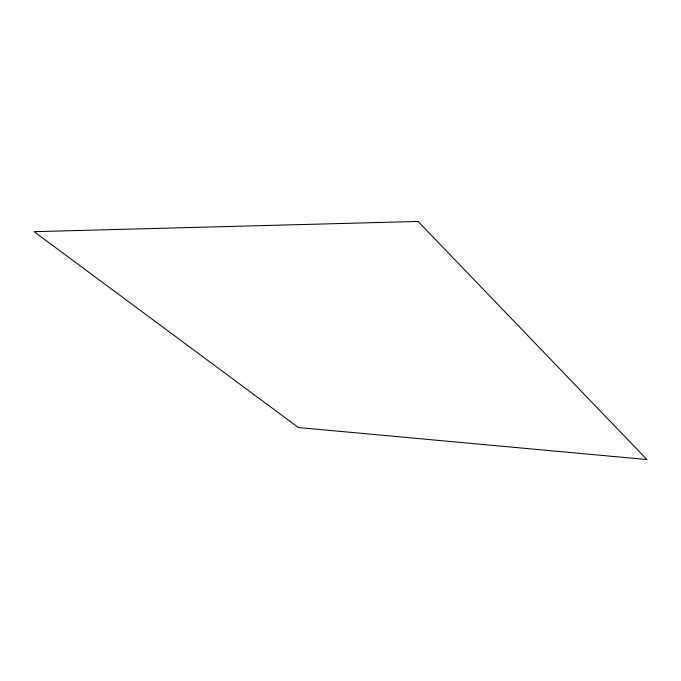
<?xml version="1.0" encoding="UTF-8"?>
<svg xmlns="http://www.w3.org/2000/svg" width="681" height="681" viewBox="0 0 681 681"><rect width="100%" height="100%" fill="white"/><g stroke="black" fill="none" stroke-linecap="round" stroke-linejoin="round"><path stroke-width="1.02" d="M418.066 221.453L34.05 231.676L298.397 427.54L646.95 459.547L418.066 221.453"/></g></svg>
